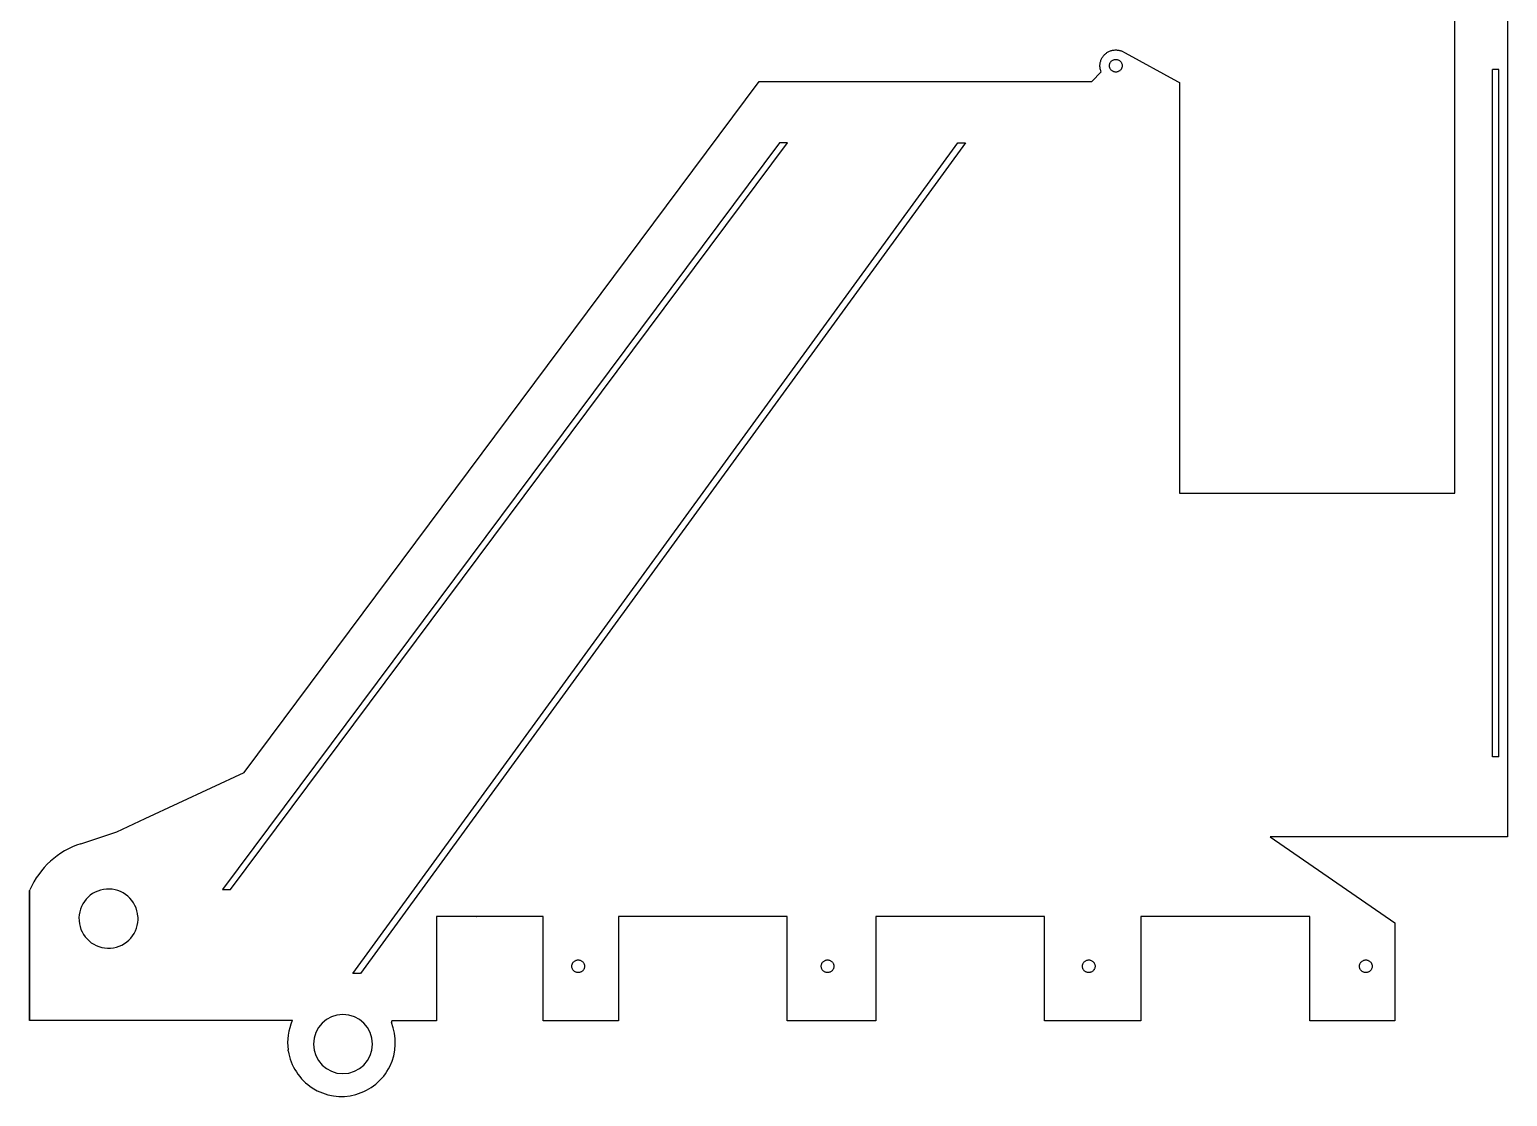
# Model space of a CAD drawing. Header units: inches. Extents: x 141 to 2374, y -6 to 1038.
# Drawn here: x 141 to 841, y 73 to 578 of the extents above; entities that cross this region are included whole.
import ezdxf

# ---------------------------------------------------------------- set-up
doc = ezdxf.new("R2010")
doc.units = ezdxf.units.IN
doc.header["$MEASUREMENT"] = 0
doc.linetypes.add('Continuous2', pattern=[0])
doc.layers.add('Nível_Padrão', color=1, linetype='Continuous')

msp = doc.modelspace()

# ---------------------------------------------------------------- linework, layer by layer
at = {"color": 3, "linetype": 'Continuous2', "lineweight": -3, "true_color": 0x00ff00}
for p, q in [((836.79, 559.35), (833.79, 559.35)), ((833.79, 233.58), (833.79, 559.35)), ((836.79, 233.58), (836.79, 559.35)), ((836.79, 233.58), (833.79, 233.58))]:
    msp.add_line(p, q, dxfattribs=at)
at = {"layer": 'Nível_Padrão', "color": 1, "linetype": 'Continuous2', "lineweight": -3, "true_color": 0xff0000}
for p, q in [((815.85, 358.6), (815.85, 715.31)), ((840.85, 715.31), (840.85, 358.6)), ((650.83, 567.1), (651.12, 567.31)), ((651.12, 567.31), (651.42, 567.51)), ((651.42, 567.51), (651.74, 567.69)), ((651.74, 567.69), (652.06, 567.85)), ((652.06, 567.85), (652.39, 568)), ((652.39, 568), (652.73, 568.14)), ((652.73, 568.14), (653.08, 568.26)), ((653.08, 568.26), (653.44, 568.36)), ((653.44, 568.36), (653.8, 568.44)), ((653.8, 568.44), (654.17, 568.51)), ((654.17, 568.51), (654.55, 568.56)), ((654.55, 568.56), (654.93, 568.58)), ((654.93, 568.58), (655.31, 568.59)), ((655.31, 568.59), (655.66, 568.59)), ((655.66, 568.59), (656.01, 568.56)), ((656.01, 568.56), (656.35, 568.52)), ((656.35, 568.52), (656.69, 568.47)), ((656.69, 568.47), (657.02, 568.4)), ((657.02, 568.4), (657.35, 568.32)), ((657.35, 568.32), (657.66, 568.22)), ((657.66, 568.22), (657.98, 568.11)), ((657.98, 568.11), (659.74, 567.15)), ((659.74, 567.15), (684.59, 553.63)), ((647.81, 561.09), (647.82, 561.48)), ((647.82, 560.71), (647.81, 561.09)), ((647.82, 561.48), (647.85, 561.86)), ((647.85, 560.33), (647.82, 560.71)), ((647.85, 561.86), (647.9, 562.24)), ((647.9, 559.95), (647.85, 560.33)), ((647.9, 562.24), (647.97, 562.61)), ((647.97, 562.61), (648.05, 562.97)), ((648.05, 562.97), (648.15, 563.32)), ((648.15, 563.32), (648.27, 563.67)), ((648.27, 563.67), (648.4, 564.01)), ((648.4, 564.01), (648.55, 564.35)), ((648.55, 564.35), (648.72, 564.67)), ((648.72, 564.67), (648.9, 564.98)), ((648.9, 564.98), (649.09, 565.29)), ((649.09, 565.29), (649.3, 565.58)), ((649.3, 565.58), (649.53, 565.86)), ((649.53, 565.86), (649.76, 566.14)), ((649.76, 566.14), (650.01, 566.4)), ((650.01, 566.4), (650.27, 566.65)), ((650.27, 566.65), (650.54, 566.88)), ((650.54, 566.88), (650.83, 567.1)), ((652.31, 561.09), (652.33, 561.4)), ((652.33, 560.79), (652.31, 561.09)), ((652.33, 561.4), (652.37, 561.7)), ((652.37, 560.49), (652.33, 560.79)), ((652.37, 561.7), (652.45, 561.99)), ((652.45, 560.2), (652.37, 560.49)), ((652.45, 561.99), (652.55, 562.26)), ((652.55, 559.93), (652.45, 560.2)), ((652.55, 562.26), (652.68, 562.52)), ((652.68, 562.52), (652.83, 562.77)), ((652.83, 562.77), (653, 563)), ((653, 563), (653.19, 563.22)), ((653.19, 563.22), (653.4, 563.41)), ((653.4, 563.41), (653.64, 563.58)), ((653.64, 563.58), (653.88, 563.73)), ((653.88, 563.73), (654.15, 563.86)), ((654.15, 563.86), (654.42, 563.96)), ((654.42, 563.96), (654.71, 564.03)), ((654.71, 564.03), (655.01, 564.08)), ((655.01, 564.08), (655.31, 564.09)), ((655.31, 564.09), (655.62, 564.08)), ((655.62, 564.08), (655.92, 564.03)), ((655.92, 564.03), (656.21, 563.96)), ((656.21, 563.96), (656.48, 563.86)), ((656.48, 563.86), (656.74, 563.73)), ((656.74, 563.73), (656.99, 563.58)), ((656.99, 563.58), (657.22, 563.41)), ((657.22, 563.41), (657.43, 563.22)), ((657.43, 563.22), (657.63, 563)), ((657.63, 563), (657.8, 562.77)), ((657.8, 562.77), (657.95, 562.52)), ((657.95, 562.52), (658.08, 562.26)), ((658.08, 562.26), (658.18, 561.99)), ((658.18, 560.2), (658.08, 559.93)), ((658.18, 561.99), (658.25, 561.7)), ((658.25, 560.49), (658.18, 560.2)), ((658.25, 561.7), (658.3, 561.4)), ((658.3, 560.79), (658.25, 560.49)), ((658.3, 561.4), (658.31, 561.09)), ((658.31, 561.09), (658.3, 560.79)), ((242.34, 226.25), (486.39, 553.63)), ((486.39, 553.63), (644.02, 553.63)), ((644.02, 553.63), (648.4, 558.18)), ((647.97, 559.58), (647.9, 559.95)), ((648.05, 559.22), (647.97, 559.58)), ((648.15, 558.86), (648.05, 559.22)), ((648.27, 558.52), (648.15, 558.86)), ((648.4, 558.18), (648.27, 558.52)), ((652.68, 559.66), (652.55, 559.93)), ((652.83, 559.42), (652.68, 559.66)), ((653, 559.19), (652.83, 559.42)), ((653.19, 558.97), (653, 559.19)), ((653.4, 558.78), (653.19, 558.97)), ((653.64, 558.61), (653.4, 558.78)), ((653.88, 558.46), (653.64, 558.61)), ((654.15, 558.33), (653.88, 558.46)), ((654.42, 558.23), (654.15, 558.33)), ((654.71, 558.16), (654.42, 558.23)), ((655.01, 558.11), (654.71, 558.16)), ((655.31, 558.09), (655.01, 558.11)), ((655.62, 558.11), (655.31, 558.09)), ((655.92, 558.16), (655.62, 558.11)), ((656.21, 558.23), (655.92, 558.16)), ((656.48, 558.33), (656.21, 558.23)), ((656.74, 558.46), (656.48, 558.33)), ((656.99, 558.61), (656.74, 558.46)), ((657.22, 558.78), (656.99, 558.61)), ((657.43, 558.97), (657.22, 558.78)), ((657.63, 559.19), (657.43, 558.97)), ((657.8, 559.42), (657.63, 559.19)), ((657.95, 559.66), (657.8, 559.42)), ((658.08, 559.93), (657.95, 559.66)), ((684.59, 553.63), (685.51, 553.13)), ((685.51, 553.13), (685.51, 358.6)), ((495.96, 524.65), (232.17, 170.78)), ((235.91, 170.78), (499.71, 524.65)), ((293.85, 130.93), (580.4, 524.65)), ((584.11, 524.65), (297.56, 130.93)), ((499.71, 524.65), (495.96, 524.65)), ((580.4, 524.65), (584.11, 524.65)), ((685.51, 358.6), (815.85, 358.6)), ((840.85, 358.6), (840.85, 195.76)), ((195.52, 204.36), (242.34, 226.25)), ((182.07, 198.07), (195.52, 204.36)), ((164.95, 192.46), (182.07, 198.07)), ((815.85, 195.76), (728.43, 195.76)), ((728.43, 195.76), (787.5, 155)), ((840.85, 195.76), (815.85, 195.76)), ((140.7, 170.33), (140.84, 170.66)), ((140.7, 123.09), (140.7, 170.33)), ((140.7, 170.33), (140.7, 123.09)), ((232.17, 170.78), (235.91, 170.78)), ((192.07, 157.89), (192.07, 157.99)), ((352.43, 157.89), (333.43, 157.89)), ((333.43, 157.89), (333.43, 108.51)), ((352.43, 157.89), (352.64, 157.89)), ((352.64, 157.89), (352.43, 157.89)), ((384.06, 157.89), (352.64, 157.89)), ((384.06, 108.51), (384.06, 157.89)), ((499.68, 157.89), (419.68, 157.89)), ((419.68, 157.89), (419.68, 108.51)), ((499.68, 108.51), (499.68, 157.89)), ((621.56, 157.89), (541.56, 157.89)), ((541.56, 157.89), (541.56, 108.51)), ((621.56, 108.51), (621.56, 157.89)), ((747.18, 157.89), (667.18, 157.89)), ((667.18, 157.89), (667.18, 108.51)), ((747.18, 108.51), (747.18, 157.89)), ((787.5, 155), (787.5, 108.51)), ((397.62, 134.39), (397.64, 134.7)), ((397.64, 134.08), (397.62, 134.39)), ((397.64, 134.7), (397.68, 134.99)), ((397.68, 133.78), (397.64, 134.08)), ((397.68, 134.99), (397.76, 135.28)), ((397.76, 133.5), (397.68, 133.78)), ((397.76, 135.28), (397.86, 135.56)), ((397.86, 133.22), (397.76, 133.5)), ((397.86, 135.56), (397.98, 135.82)), ((397.98, 132.96), (397.86, 133.22)), ((397.98, 135.82), (398.13, 136.07)), ((398.13, 136.07), (398.31, 136.3)), ((398.31, 136.3), (398.5, 136.51)), ((398.5, 136.51), (398.71, 136.7)), ((398.71, 136.7), (398.94, 136.88)), ((398.94, 136.88), (399.19, 137.03)), ((399.19, 137.03), (399.45, 137.15)), ((399.45, 137.15), (399.73, 137.25)), ((399.73, 137.25), (400.02, 137.33)), ((400.02, 137.33), (400.31, 137.37)), ((400.31, 137.37), (400.62, 137.39)), ((400.62, 137.39), (400.93, 137.37)), ((400.93, 137.37), (401.23, 137.33)), ((401.23, 137.33), (401.51, 137.25)), ((401.51, 137.25), (401.79, 137.15)), ((401.79, 137.15), (402.05, 137.03)), ((402.05, 137.03), (402.3, 136.88)), ((402.3, 136.88), (402.53, 136.7)), ((402.53, 136.7), (402.74, 136.51)), ((402.74, 136.51), (402.94, 136.3)), ((402.94, 136.3), (403.11, 136.07)), ((403.11, 136.07), (403.26, 135.82)), ((403.26, 135.82), (403.39, 135.56)), ((403.39, 133.22), (403.26, 132.96)), ((403.39, 135.56), (403.49, 135.28)), ((403.49, 133.5), (403.39, 133.22)), ((403.49, 135.28), (403.56, 134.99)), ((403.56, 133.78), (403.49, 133.5)), ((403.56, 134.99), (403.61, 134.7)), ((403.61, 134.08), (403.56, 133.78)), ((403.61, 134.7), (403.62, 134.39)), ((403.62, 134.39), (403.61, 134.08)), ((515.75, 134.39), (515.76, 134.7)), ((515.76, 134.08), (515.75, 134.39)), ((515.76, 134.7), (515.81, 134.99)), ((515.81, 133.78), (515.76, 134.08)), ((515.81, 134.99), (515.88, 135.28)), ((515.88, 133.5), (515.81, 133.78)), ((515.88, 135.28), (515.98, 135.56)), ((515.98, 133.22), (515.88, 133.5)), ((515.98, 135.56), (516.11, 135.82)), ((516.11, 132.96), (515.98, 133.22)), ((516.11, 135.82), (516.26, 136.07)), ((516.26, 136.07), (516.43, 136.3)), ((516.43, 136.3), (516.63, 136.51)), ((516.63, 136.51), (516.84, 136.7)), ((516.84, 136.7), (517.07, 136.88)), ((517.07, 136.88), (517.32, 137.03)), ((517.32, 137.03), (517.58, 137.15)), ((517.58, 137.15), (517.85, 137.25)), ((517.85, 137.25), (518.14, 137.33)), ((518.14, 137.33), (518.44, 137.37)), ((518.44, 137.37), (518.75, 137.39)), ((518.75, 137.39), (519.05, 137.37)), ((519.05, 137.37), (519.35, 137.33)), ((519.35, 137.33), (519.64, 137.25)), ((519.64, 137.25), (519.91, 137.15)), ((519.91, 137.15), (520.18, 137.03)), ((520.18, 137.03), (520.42, 136.88)), ((520.42, 136.88), (520.65, 136.7)), ((520.65, 136.7), (520.87, 136.51)), ((520.87, 136.51), (521.06, 136.3)), ((521.06, 136.3), (521.23, 136.07)), ((521.23, 136.07), (521.38, 135.82)), ((521.38, 135.82), (521.51, 135.56)), ((521.51, 133.22), (521.38, 132.96)), ((521.51, 135.56), (521.61, 135.28)), ((521.61, 133.5), (521.51, 133.22)), ((521.61, 135.28), (521.69, 134.99)), ((521.69, 133.78), (521.61, 133.5)), ((521.69, 134.99), (521.73, 134.7)), ((521.73, 134.08), (521.69, 133.78)), ((521.73, 134.7), (521.75, 134.39)), ((521.75, 134.39), (521.73, 134.08)), ((639.5, 134.39), (639.51, 134.7)), ((639.51, 134.08), (639.5, 134.39)), ((639.51, 134.7), (639.56, 134.99)), ((639.56, 133.78), (639.51, 134.08)), ((639.56, 134.99), (639.63, 135.28)), ((639.63, 133.5), (639.56, 133.78)), ((639.63, 135.28), (639.73, 135.56)), ((639.73, 133.22), (639.63, 133.5)), ((639.73, 135.56), (639.86, 135.82)), ((639.86, 132.96), (639.73, 133.22)), ((639.86, 135.82), (640.01, 136.07)), ((640.01, 136.07), (640.18, 136.3)), ((640.18, 136.3), (640.38, 136.51)), ((640.38, 136.51), (640.59, 136.7)), ((640.59, 136.7), (640.82, 136.88)), ((640.82, 136.88), (641.07, 137.03)), ((641.07, 137.03), (641.33, 137.15)), ((641.33, 137.15), (641.6, 137.25)), ((641.6, 137.25), (641.89, 137.33)), ((641.89, 137.33), (642.19, 137.37)), ((642.19, 137.37), (642.5, 137.39)), ((642.5, 137.39), (642.8, 137.37)), ((642.8, 137.37), (643.1, 137.33)), ((643.1, 137.33), (643.39, 137.25)), ((643.39, 137.25), (643.66, 137.15)), ((643.66, 137.15), (643.93, 137.03)), ((643.93, 137.03), (644.17, 136.88)), ((644.17, 136.88), (644.4, 136.7)), ((644.4, 136.7), (644.62, 136.51)), ((644.62, 136.51), (644.81, 136.3)), ((644.81, 136.3), (644.98, 136.07)), ((644.98, 136.07), (645.13, 135.82)), ((645.13, 135.82), (645.26, 135.56)), ((645.26, 133.22), (645.13, 132.96)), ((645.26, 135.56), (645.36, 135.28)), ((645.36, 133.5), (645.26, 133.22)), ((645.36, 135.28), (645.44, 134.99)), ((645.44, 133.78), (645.36, 133.5)), ((645.44, 134.99), (645.48, 134.7)), ((645.48, 134.08), (645.44, 133.78)), ((645.48, 134.7), (645.5, 134.39)), ((645.5, 134.39), (645.48, 134.08)), ((770.75, 134.39), (770.76, 134.7)), ((770.76, 134.08), (770.75, 134.39)), ((770.76, 134.7), (770.81, 134.99)), ((770.81, 133.78), (770.76, 134.08)), ((770.81, 134.99), (770.88, 135.28)), ((770.88, 133.5), (770.81, 133.78)), ((770.88, 135.28), (770.98, 135.56)), ((770.98, 133.22), (770.88, 133.5)), ((770.98, 135.56), (771.11, 135.82)), ((771.11, 132.96), (770.98, 133.22)), ((771.11, 135.82), (771.26, 136.07)), ((771.26, 136.07), (771.43, 136.3)), ((771.43, 136.3), (771.63, 136.51)), ((771.63, 136.51), (771.84, 136.7)), ((771.84, 136.7), (772.07, 136.88)), ((772.07, 136.88), (772.32, 137.03)), ((772.32, 137.03), (772.58, 137.15)), ((772.58, 137.15), (772.85, 137.25)), ((772.85, 137.25), (773.14, 137.33)), ((773.14, 137.33), (773.44, 137.37)), ((773.44, 137.37), (773.75, 137.39)), ((773.75, 137.39), (774.05, 137.37)), ((774.05, 137.37), (774.35, 137.33)), ((774.35, 137.33), (774.64, 137.25)), ((774.64, 137.25), (774.91, 137.15)), ((774.91, 137.15), (775.18, 137.03)), ((775.18, 137.03), (775.42, 136.88)), ((775.42, 136.88), (775.65, 136.7)), ((775.65, 136.7), (775.87, 136.51)), ((775.87, 136.51), (776.06, 136.3)), ((776.06, 136.3), (776.23, 136.07)), ((776.23, 136.07), (776.38, 135.82)), ((776.38, 135.82), (776.51, 135.56)), ((776.51, 133.22), (776.38, 132.96)), ((776.51, 135.56), (776.61, 135.28)), ((776.61, 133.5), (776.51, 133.22)), ((776.61, 135.28), (776.69, 134.99)), ((776.69, 133.78), (776.61, 133.5)), ((776.69, 134.99), (776.73, 134.7)), ((776.73, 134.08), (776.69, 133.78)), ((776.73, 134.7), (776.75, 134.39)), ((776.75, 134.39), (776.73, 134.08)), ((297.56, 130.93), (293.85, 130.93)), ((398.13, 132.71), (397.98, 132.96)), ((398.31, 132.48), (398.13, 132.71)), ((398.5, 132.27), (398.31, 132.48)), ((398.71, 132.07), (398.5, 132.27)), ((398.94, 131.9), (398.71, 132.07)), ((399.19, 131.75), (398.94, 131.9)), ((399.45, 131.62), (399.19, 131.75)), ((399.73, 131.52), (399.45, 131.62)), ((400.02, 131.45), (399.73, 131.52)), ((400.31, 131.4), (400.02, 131.45)), ((400.62, 131.39), (400.31, 131.4)), ((400.93, 131.4), (400.62, 131.39)), ((401.23, 131.45), (400.93, 131.4)), ((401.51, 131.52), (401.23, 131.45)), ((401.79, 131.62), (401.51, 131.52)), ((402.05, 131.75), (401.79, 131.62)), ((402.3, 131.9), (402.05, 131.75)), ((402.53, 132.07), (402.3, 131.9)), ((402.74, 132.27), (402.53, 132.07)), ((402.94, 132.48), (402.74, 132.27)), ((403.11, 132.71), (402.94, 132.48)), ((403.26, 132.96), (403.11, 132.71)), ((516.26, 132.71), (516.11, 132.96)), ((516.43, 132.48), (516.26, 132.71)), ((516.63, 132.27), (516.43, 132.48)), ((516.84, 132.07), (516.63, 132.27)), ((517.07, 131.9), (516.84, 132.07)), ((517.32, 131.75), (517.07, 131.9)), ((517.58, 131.62), (517.32, 131.75)), ((517.85, 131.52), (517.58, 131.62)), ((518.14, 131.45), (517.85, 131.52)), ((518.44, 131.4), (518.14, 131.45)), ((518.75, 131.39), (518.44, 131.4)), ((519.05, 131.4), (518.75, 131.39)), ((519.35, 131.45), (519.05, 131.4)), ((519.64, 131.52), (519.35, 131.45)), ((519.91, 131.62), (519.64, 131.52)), ((520.18, 131.75), (519.91, 131.62)), ((520.42, 131.9), (520.18, 131.75)), ((520.65, 132.07), (520.42, 131.9)), ((520.87, 132.27), (520.65, 132.07)), ((521.06, 132.48), (520.87, 132.27)), ((521.23, 132.71), (521.06, 132.48)), ((521.38, 132.96), (521.23, 132.71)), ((640.01, 132.71), (639.86, 132.96)), ((640.18, 132.48), (640.01, 132.71)), ((640.38, 132.27), (640.18, 132.48)), ((640.59, 132.07), (640.38, 132.27)), ((640.82, 131.9), (640.59, 132.07)), ((641.07, 131.75), (640.82, 131.9)), ((641.33, 131.62), (641.07, 131.75)), ((641.6, 131.52), (641.33, 131.62)), ((641.89, 131.45), (641.6, 131.52)), ((642.19, 131.4), (641.89, 131.45)), ((642.5, 131.39), (642.19, 131.4)), ((642.8, 131.4), (642.5, 131.39)), ((643.1, 131.45), (642.8, 131.4)), ((643.39, 131.52), (643.1, 131.45)), ((643.66, 131.62), (643.39, 131.52)), ((643.93, 131.75), (643.66, 131.62)), ((644.17, 131.9), (643.93, 131.75)), ((644.4, 132.07), (644.17, 131.9)), ((644.62, 132.27), (644.4, 132.07)), ((644.81, 132.48), (644.62, 132.27)), ((644.98, 132.71), (644.81, 132.48)), ((645.13, 132.96), (644.98, 132.71)), ((771.26, 132.71), (771.11, 132.96)), ((771.43, 132.48), (771.26, 132.71)), ((771.63, 132.27), (771.43, 132.48)), ((771.84, 132.07), (771.63, 132.27)), ((772.07, 131.9), (771.84, 132.07)), ((772.32, 131.75), (772.07, 131.9)), ((772.58, 131.62), (772.32, 131.75)), ((772.85, 131.52), (772.58, 131.62)), ((773.14, 131.45), (772.85, 131.52)), ((773.44, 131.4), (773.14, 131.45)), ((773.75, 131.39), (773.44, 131.4)), ((774.05, 131.4), (773.75, 131.39)), ((774.35, 131.45), (774.05, 131.4)), ((774.64, 131.52), (774.35, 131.45)), ((774.91, 131.62), (774.64, 131.52)), ((775.18, 131.75), (774.91, 131.62)), ((775.42, 131.9), (775.18, 131.75)), ((775.65, 132.07), (775.42, 131.9)), ((775.87, 132.27), (775.65, 132.07)), ((776.06, 132.48), (775.87, 132.27)), ((776.23, 132.71), (776.06, 132.48)), ((776.38, 132.96), (776.23, 132.71)), ((140.7, 108.63), (140.7, 123.09)), ((140.7, 123.09), (140.7, 108.63)), ((163.51, 108.63), (140.7, 108.63)), ((192.72, 108.63), (163.51, 108.63)), ((264.57, 108.63), (192.72, 108.63)), ((265.19, 108.63), (264.57, 108.63)), ((312.19, 108.14), (312.1, 107.79)), ((312.28, 108.51), (312.19, 108.14)), ((313.82, 108.51), (312.28, 108.51)), ((333.43, 108.51), (313.82, 108.51)), ((419.68, 108.51), (384.06, 108.51)), ((541.56, 108.51), (499.68, 108.51)), ((667.18, 108.51), (621.56, 108.51)), ((787.5, 108.51), (747.18, 108.51)), ((263.24, 94.41), (263.2, 94.71)), ((263.27, 94.24), (263.24, 94.41))]:
    msp.add_line(p, q, dxfattribs=at)
for centre, radius, start, end in [((177.41, 154.45), 40, 108.1498, 156.08964), ((178.1, 156.99), 14, 94.1011, 184.1011), ((178.1, 156.99), 14, 4.1011, 94.1011), ((178.11, 156.94), 14, 183.88323, 273.88323), ((178.11, 156.94), 14, 273.88323, 3.88323), ((288.47, 98.21), 25.51, 155.8775, 187.87566), ((289.17, 97.5), 14, 90, 180), ((289.17, 97.5), 14, 0, 90), ((288.47, 98.21), 25.51, 333.79442, 22.08168), ((288.47, 98.21), 25.51, 188.93262, 237.21989), ((289.17, 97.5), 14, 180, 270), ((289.17, 97.5), 14, 270, 360), ((288.47, 98.21), 25.51, 285.50715, 333.79442), ((288.47, 98.21), 25.51, 237.21989, 285.50715)]:
    msp.add_arc(centre, radius, start, end, dxfattribs=at)

doc.saveas('drawing.dxf')
